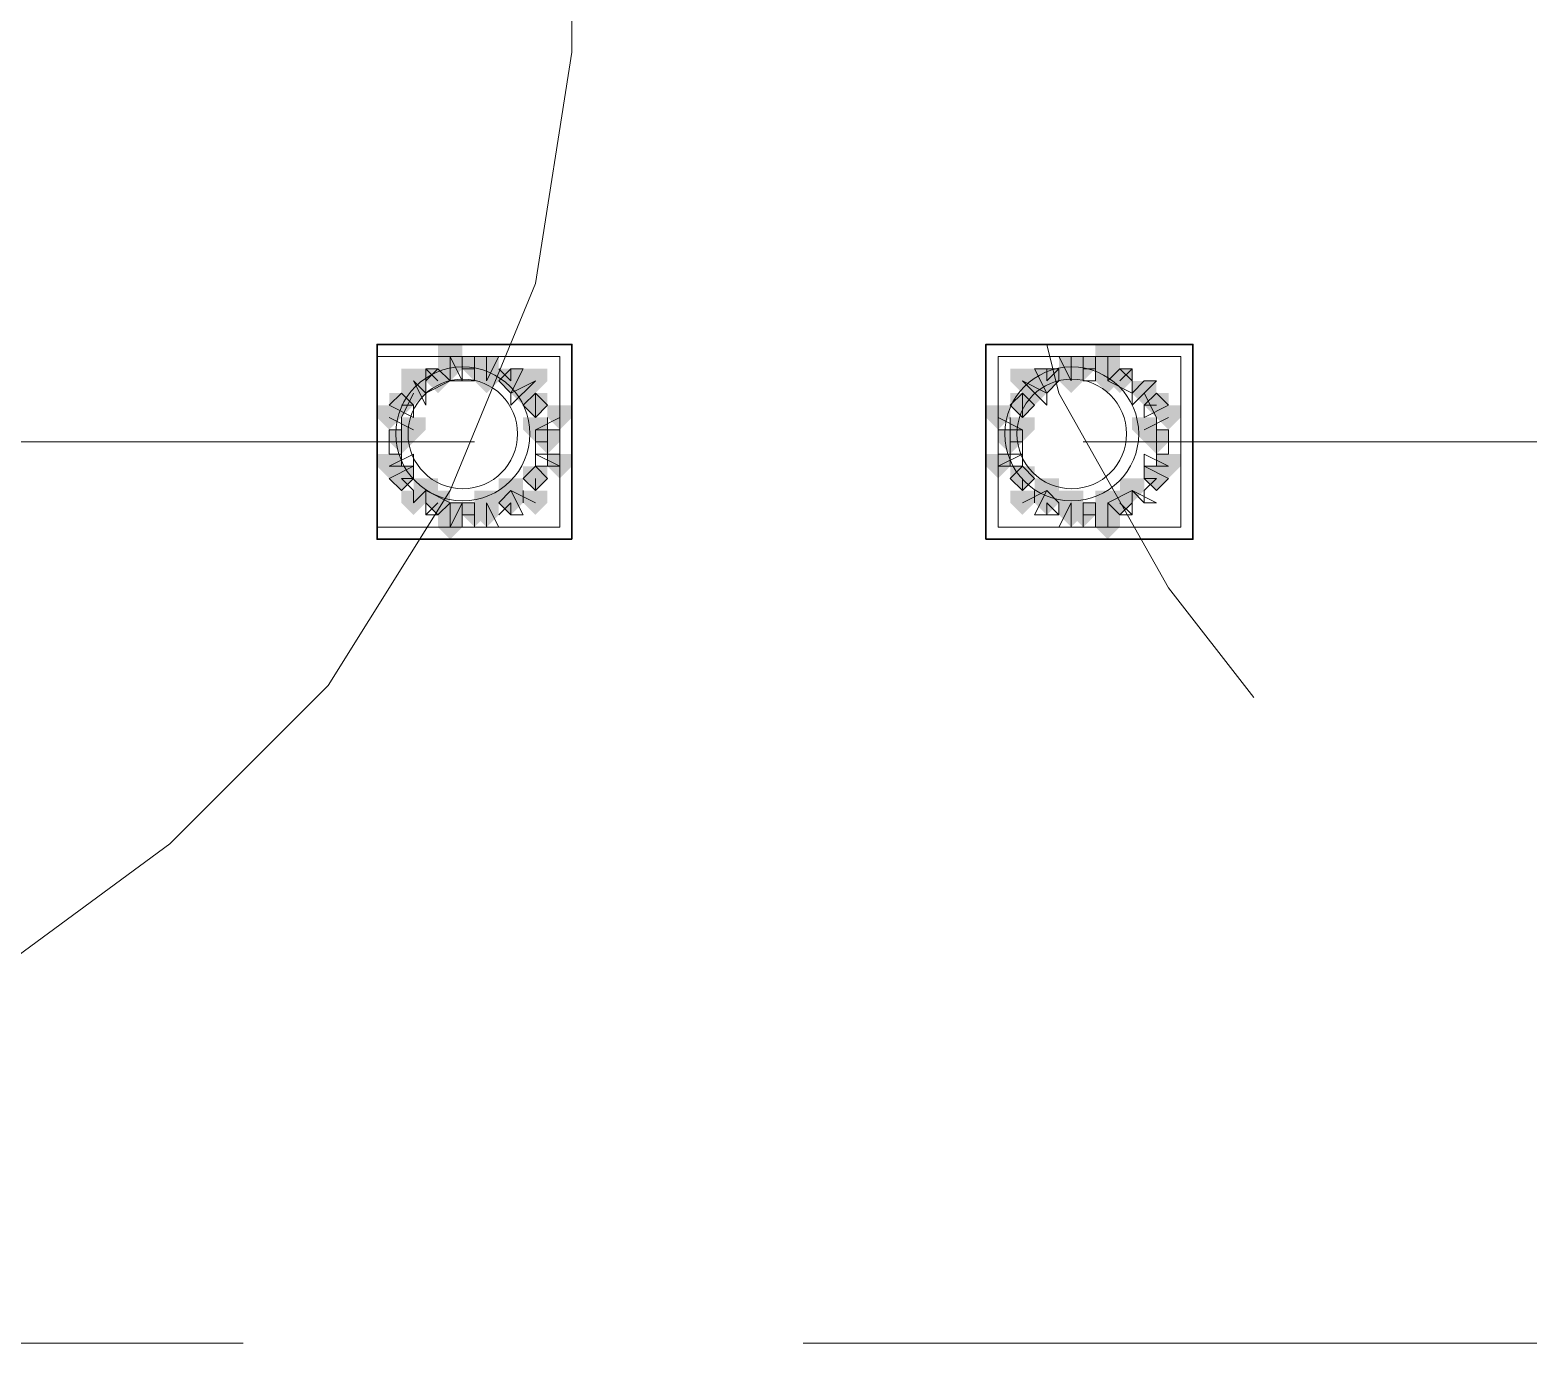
# Model space of a CAD drawing. Header units: millimetres. Extents: x 2315 to 4619, y 1334 to 1897.
# Drawn here: x 3937.27 to 3944.78, y 1534.67 to 1541.26 of the extents above; entities that cross this region are included whole.
import ezdxf

# ---------------------------------------------------------------- set-up
doc = ezdxf.new("R2010")
doc.units = ezdxf.units.MM
doc.linetypes.add('PDF_IMPORT', pattern=[1, 0.8, -0.2])
for name, color, linetype, true_color in [('PDF_10', 7, 'Continuous', 0x00b85c), ('PDF_AXIS', 7, 'Continuous', 0x00b85c), ('PDF_柱构件', 7, 'Continuous', 0x00b85c), ('PDF_转运站初步方案', 7, 'Continuous', 0x00b85c)]:
    doc.layers.add(name, color=color, linetype=linetype, true_color=true_color)
doc.layers.add('PDF_中心线层', color=1, linetype='Continuous')
doc.layers.add('PDF_粗实线层', color=7, linetype='Continuous')

msp = doc.modelspace()

# ---------------------------------------------------------------- hatches: boundary and pattern name
at = {"layer": 'PDF_10', "transparency": 33554559}
for points in [[(3939.4977, 1539.6195), (3939.4366, 1539.6195), (3939.4366, 1539.5584), (3939.4977, 1539.4974), (3939.5587, 1539.5584), (3939.5587, 1539.6195)], [(3939.4977, 1539.6195), (3939.4366, 1539.6195), (3939.4366, 1539.5584), (3939.4977, 1539.4974), (3939.5587, 1539.5584), (3939.5587, 1539.6195)], [(3942.5517, 1539.6195), (3942.4906, 1539.6195), (3942.4906, 1539.5584), (3942.5517, 1539.4974), (3942.6128, 1539.5584), (3942.6128, 1539.6195)], [(3942.5517, 1539.6195), (3942.4906, 1539.6195), (3942.4906, 1539.5584), (3942.5517, 1539.4974), (3942.6128, 1539.5584), (3942.6128, 1539.6195)], [(3939.3144, 1539.5584), (3939.2533, 1539.5584), (3939.2533, 1539.4974), (3939.3144, 1539.4363), (3939.3755, 1539.4974), (3939.3755, 1539.5584)], [(3939.3144, 1539.5584), (3939.2533, 1539.5584), (3939.2533, 1539.4974), (3939.3144, 1539.4363), (3939.3755, 1539.4974), (3939.3755, 1539.5584)], [(3939.6809, 1539.5584), (3939.6198, 1539.5584), (3939.6198, 1539.4974), (3939.6809, 1539.4363), (3939.742, 1539.4974), (3939.742, 1539.5584)], [(3939.6809, 1539.5584), (3939.6198, 1539.5584), (3939.6198, 1539.4974), (3939.6809, 1539.4363), (3939.742, 1539.4974), (3939.742, 1539.5584)], [(3942.3685, 1539.5584), (3942.3074, 1539.5584), (3942.3074, 1539.4974), (3942.3685, 1539.4363), (3942.4295, 1539.4974), (3942.4295, 1539.5584)], [(3942.3685, 1539.5584), (3942.3074, 1539.5584), (3942.3074, 1539.4974), (3942.3685, 1539.4363), (3942.4295, 1539.4974), (3942.4295, 1539.5584)], [(3942.735, 1539.5584), (3942.6739, 1539.5584), (3942.6739, 1539.4974), (3942.735, 1539.4363), (3942.796, 1539.4974), (3942.796, 1539.5584)], [(3942.735, 1539.5584), (3942.6739, 1539.5584), (3942.6739, 1539.4974), (3942.735, 1539.4363), (3942.796, 1539.4974), (3942.796, 1539.5584)], [(3939.1312, 1539.4363), (3939.0701, 1539.4363), (3939.0701, 1539.3752), (3939.1312, 1539.3141), (3939.1922, 1539.3752), (3939.1922, 1539.4363)], [(3939.1312, 1539.4363), (3939.0701, 1539.4363), (3939.0701, 1539.3752), (3939.1312, 1539.3141), (3939.1922, 1539.3752), (3939.1922, 1539.4363)], [(3939.8031, 1539.4363), (3939.742, 1539.4363), (3939.742, 1539.3752), (3939.8031, 1539.3141), (3939.8641, 1539.3752), (3939.8641, 1539.4363)], [(3939.8031, 1539.4363), (3939.742, 1539.4363), (3939.742, 1539.3752), (3939.8031, 1539.3141), (3939.8641, 1539.3752), (3939.8641, 1539.4363)], [(3939.8031, 1539.4363), (3939.742, 1539.4363), (3939.742, 1539.3752), (3939.8031, 1539.3141), (3939.8641, 1539.3752), (3939.8641, 1539.4363)], [(3942.2463, 1539.4363), (3942.1852, 1539.4363), (3942.1852, 1539.3752), (3942.2463, 1539.3141), (3942.3074, 1539.3752), (3942.3074, 1539.4363)], [(3942.2463, 1539.4363), (3942.1852, 1539.4363), (3942.1852, 1539.3752), (3942.2463, 1539.3141), (3942.3074, 1539.3752), (3942.3074, 1539.4363)], [(3942.2463, 1539.4363), (3942.1852, 1539.4363), (3942.1852, 1539.3752), (3942.2463, 1539.3141), (3942.3074, 1539.3752), (3942.3074, 1539.4363)], [(3942.9182, 1539.4363), (3942.8571, 1539.4363), (3942.8571, 1539.3752), (3942.9182, 1539.3141), (3942.9793, 1539.3752), (3942.9793, 1539.4363)], [(3942.9182, 1539.4363), (3942.8571, 1539.4363), (3942.8571, 1539.3752), (3942.9182, 1539.3141), (3942.9793, 1539.3752), (3942.9793, 1539.4363)], [(3939.1312, 1539.253), (3939.0701, 1539.253), (3939.0701, 1539.192), (3939.1312, 1539.1309), (3939.1922, 1539.192), (3939.1922, 1539.253)], [(3939.1312, 1539.253), (3939.0701, 1539.253), (3939.0701, 1539.192), (3939.1312, 1539.1309), (3939.1922, 1539.192), (3939.1922, 1539.253)], [(3939.8641, 1539.253), (3939.8031, 1539.253), (3939.8031, 1539.192), (3939.8641, 1539.1309), (3939.9252, 1539.192), (3939.9252, 1539.253)], [(3939.8641, 1539.253), (3939.8031, 1539.253), (3939.8031, 1539.192), (3939.8641, 1539.1309), (3939.9252, 1539.192), (3939.9252, 1539.253)], [(3942.1852, 1539.253), (3942.1241, 1539.253), (3942.1241, 1539.192), (3942.1852, 1539.1309), (3942.2463, 1539.192), (3942.2463, 1539.253)], [(3942.1852, 1539.253), (3942.1241, 1539.253), (3942.1241, 1539.192), (3942.1852, 1539.1309), (3942.2463, 1539.192), (3942.2463, 1539.253)], [(3942.9182, 1539.253), (3942.8571, 1539.253), (3942.8571, 1539.192), (3942.9182, 1539.1309), (3942.9793, 1539.192), (3942.9793, 1539.253)], [(3942.9182, 1539.253), (3942.8571, 1539.253), (3942.8571, 1539.192), (3942.9182, 1539.1309), (3942.9793, 1539.192), (3942.9793, 1539.253)], [(3939.1312, 1539.0698), (3939.0701, 1539.0698), (3939.0701, 1539.0087), (3939.1312, 1538.9476), (3939.1922, 1539.0087), (3939.1922, 1539.0698)], [(3939.1312, 1539.0698), (3939.0701, 1539.0698), (3939.0701, 1539.0087), (3939.1312, 1538.9476), (3939.1922, 1539.0087), (3939.1922, 1539.0698)], [(3939.8031, 1539.0698), (3939.742, 1539.0698), (3939.742, 1539.0087), (3939.8031, 1538.9476), (3939.8641, 1539.0087), (3939.8641, 1539.0698)], [(3939.8031, 1539.0698), (3939.742, 1539.0698), (3939.742, 1539.0087), (3939.8031, 1538.9476), (3939.8641, 1539.0087), (3939.8641, 1539.0698)], [(3939.8031, 1539.0698), (3939.742, 1539.0698), (3939.742, 1539.0087), (3939.8031, 1538.9476), (3939.8641, 1539.0087), (3939.8641, 1539.0698)], [(3942.2463, 1539.0698), (3942.1852, 1539.0698), (3942.1852, 1539.0087), (3942.2463, 1538.9476), (3942.3074, 1539.0087), (3942.3074, 1539.0698)], [(3942.2463, 1539.0698), (3942.1852, 1539.0698), (3942.1852, 1539.0087), (3942.2463, 1538.9476), (3942.3074, 1539.0087), (3942.3074, 1539.0698)], [(3942.2463, 1539.0698), (3942.1852, 1539.0698), (3942.1852, 1539.0087), (3942.2463, 1538.9476), (3942.3074, 1539.0087), (3942.3074, 1539.0698)], [(3942.9182, 1539.0698), (3942.8571, 1539.0698), (3942.8571, 1539.0087), (3942.9182, 1538.9476), (3942.9793, 1539.0087), (3942.9793, 1539.0698)], [(3942.9182, 1539.0698), (3942.8571, 1539.0698), (3942.8571, 1539.0087), (3942.9182, 1538.9476), (3942.9793, 1539.0087), (3942.9793, 1539.0698)], [(3939.3144, 1538.9476), (3939.2533, 1538.9476), (3939.2533, 1538.8866), (3939.3144, 1538.8255), (3939.3755, 1538.8866), (3939.3755, 1538.9476)], [(3939.3144, 1538.9476), (3939.2533, 1538.9476), (3939.2533, 1538.8866), (3939.3144, 1538.8255), (3939.3755, 1538.8866), (3939.3755, 1538.9476)], [(3939.6809, 1538.9476), (3939.6198, 1538.9476), (3939.6198, 1538.8866), (3939.6809, 1538.8255), (3939.742, 1538.8866), (3939.742, 1538.9476)], [(3939.6809, 1538.9476), (3939.6198, 1538.9476), (3939.6198, 1538.8866), (3939.6809, 1538.8255), (3939.742, 1538.8866), (3939.742, 1538.9476)], [(3942.3685, 1538.9476), (3942.3074, 1538.9476), (3942.3074, 1538.8866), (3942.3685, 1538.8255), (3942.4295, 1538.8866), (3942.4295, 1538.9476)], [(3942.3685, 1538.9476), (3942.3074, 1538.9476), (3942.3074, 1538.8866), (3942.3685, 1538.8255), (3942.4295, 1538.8866), (3942.4295, 1538.9476)], [(3942.735, 1538.9476), (3942.6739, 1538.9476), (3942.6739, 1538.8866), (3942.735, 1538.8255), (3942.796, 1538.8866), (3942.796, 1538.9476)], [(3942.735, 1538.9476), (3942.6739, 1538.9476), (3942.6739, 1538.8866), (3942.735, 1538.8255), (3942.796, 1538.8866), (3942.796, 1538.9476)], [(3939.4977, 1538.8866), (3939.4366, 1538.8866), (3939.4366, 1538.8255), (3939.4977, 1538.7644), (3939.5587, 1538.8255), (3939.5587, 1538.8866)], [(3939.4977, 1538.8866), (3939.4366, 1538.8866), (3939.4366, 1538.8255), (3939.4977, 1538.7644), (3939.5587, 1538.8255), (3939.5587, 1538.8866)], [(3942.5517, 1538.8866), (3942.4906, 1538.8866), (3942.4906, 1538.8255), (3942.5517, 1538.7644), (3942.6128, 1538.8255), (3942.6128, 1538.8866)], [(3942.5517, 1538.8866), (3942.4906, 1538.8866), (3942.4906, 1538.8255), (3942.5517, 1538.7644), (3942.6128, 1538.8255), (3942.6128, 1538.8866)]]:
    msp.add_hatch(color=6, dxfattribs=at).paths.add_polyline_path(points)
at = {"layer": 'PDF_柱构件', "transparency": 33554559}
for points in [[(3939.3755, 1539.6806), (3939.3144, 1539.6806), (3939.3144, 1539.6195), (3939.3755, 1539.5584), (3939.4366, 1539.6195), (3939.4366, 1539.6806)], [(3942.6739, 1539.6806), (3942.6128, 1539.6806), (3942.6128, 1539.6195), (3942.6739, 1539.5584), (3942.735, 1539.6195), (3942.735, 1539.6806)], [(3939.3755, 1539.6195), (3939.3144, 1539.6195), (3939.3144, 1539.5584), (3939.3755, 1539.4974), (3939.4366, 1539.5584), (3939.4366, 1539.6195)], [(3939.5587, 1539.6195), (3939.4977, 1539.6195), (3939.4977, 1539.5584), (3939.5587, 1539.4974), (3939.6198, 1539.5584), (3939.6198, 1539.6195)], [(3942.4906, 1539.6195), (3942.4295, 1539.6195), (3942.4295, 1539.5584), (3942.4906, 1539.4974), (3942.5517, 1539.5584), (3942.5517, 1539.6195)], [(3942.6739, 1539.6195), (3942.6128, 1539.6195), (3942.6128, 1539.5584), (3942.6739, 1539.4974), (3942.735, 1539.5584), (3942.735, 1539.6195)], [(3939.1922, 1539.5584), (3939.1312, 1539.5584), (3939.1312, 1539.4974), (3939.1922, 1539.4363), (3939.2533, 1539.4974), (3939.2533, 1539.5584)], [(3939.5587, 1539.5584), (3939.4977, 1539.5584), (3939.4977, 1539.4974), (3939.5587, 1539.4363), (3939.6198, 1539.4974), (3939.6198, 1539.5584)], [(3939.8031, 1539.5584), (3939.742, 1539.5584), (3939.742, 1539.4974), (3939.8031, 1539.4363), (3939.8641, 1539.4974), (3939.8641, 1539.5584)], [(3942.2463, 1539.5584), (3942.1852, 1539.5584), (3942.1852, 1539.4974), (3942.2463, 1539.4363), (3942.3074, 1539.4974), (3942.3074, 1539.5584)], [(3942.4906, 1539.5584), (3942.4295, 1539.5584), (3942.4295, 1539.4974), (3942.4906, 1539.4363), (3942.5517, 1539.4974), (3942.5517, 1539.5584)], [(3942.6739, 1539.5584), (3942.6128, 1539.5584), (3942.6128, 1539.4974), (3942.6739, 1539.4363), (3942.735, 1539.4974), (3942.735, 1539.5584)], [(3939.1922, 1539.4974), (3939.1312, 1539.4974), (3939.1312, 1539.4363), (3939.1922, 1539.3752), (3939.2533, 1539.4363), (3939.2533, 1539.4974)], [(3939.742, 1539.4974), (3939.6809, 1539.4974), (3939.6809, 1539.4363), (3939.742, 1539.3752), (3939.8031, 1539.4363), (3939.8031, 1539.4974)], [(3942.3074, 1539.4974), (3942.2463, 1539.4974), (3942.2463, 1539.4363), (3942.3074, 1539.3752), (3942.3685, 1539.4363), (3942.3685, 1539.4974)], [(3942.8571, 1539.4974), (3942.796, 1539.4974), (3942.796, 1539.4363), (3942.8571, 1539.3752), (3942.9182, 1539.4363), (3942.9182, 1539.4974)], [(3939.0701, 1539.3752), (3939.009, 1539.3752), (3939.009, 1539.3141), (3939.0701, 1539.253), (3939.1312, 1539.3141), (3939.1312, 1539.3752)], [(3939.9252, 1539.3752), (3939.8641, 1539.3752), (3939.8641, 1539.3141), (3939.9252, 1539.253), (3939.9863, 1539.3141), (3939.9863, 1539.3752)], [(3942.1241, 1539.3752), (3942.0631, 1539.3752), (3942.0631, 1539.3141), (3942.1241, 1539.253), (3942.1852, 1539.3141), (3942.1852, 1539.3752)], [(3942.9793, 1539.3752), (3942.9182, 1539.3752), (3942.9182, 1539.3141), (3942.9793, 1539.253), (3943.0404, 1539.3141), (3943.0404, 1539.3752)], [(3939.1922, 1539.3141), (3939.1312, 1539.3141), (3939.1312, 1539.253), (3939.1922, 1539.192), (3939.2533, 1539.253), (3939.2533, 1539.3141)], [(3939.8031, 1539.3141), (3939.742, 1539.3141), (3939.742, 1539.253), (3939.8031, 1539.192), (3939.8641, 1539.253), (3939.8641, 1539.3141)], [(3942.2463, 1539.3141), (3942.1852, 1539.3141), (3942.1852, 1539.253), (3942.2463, 1539.192), (3942.3074, 1539.253), (3942.3074, 1539.3141)], [(3942.8571, 1539.3141), (3942.796, 1539.3141), (3942.796, 1539.253), (3942.8571, 1539.192), (3942.9182, 1539.253), (3942.9182, 1539.3141)], [(3939.0701, 1539.1309), (3939.009, 1539.1309), (3939.009, 1539.0698), (3939.0701, 1539.0087), (3939.1312, 1539.0698), (3939.1312, 1539.1309)], [(3939.9252, 1539.1309), (3939.8641, 1539.1309), (3939.8641, 1539.0698), (3939.9252, 1539.0087), (3939.9863, 1539.0698), (3939.9863, 1539.1309)], [(3942.1241, 1539.1309), (3942.0631, 1539.1309), (3942.0631, 1539.0698), (3942.1241, 1539.0087), (3942.1852, 1539.0698), (3942.1852, 1539.1309)], [(3942.9793, 1539.1309), (3942.9182, 1539.1309), (3942.9182, 1539.0698), (3942.9793, 1539.0087), (3943.0404, 1539.0698), (3943.0404, 1539.1309)], [(3939.2533, 1539.0087), (3939.1922, 1539.0087), (3939.1922, 1538.9476), (3939.2533, 1538.8866), (3939.3144, 1538.9476), (3939.3144, 1539.0087)], [(3939.6809, 1539.0087), (3939.6198, 1539.0087), (3939.6198, 1538.9476), (3939.6809, 1538.8866), (3939.742, 1538.9476), (3939.742, 1539.0087)], [(3942.3685, 1539.0087), (3942.3074, 1539.0087), (3942.3074, 1538.9476), (3942.3685, 1538.8866), (3942.4295, 1538.9476), (3942.4295, 1539.0087)], [(3942.796, 1539.0087), (3942.735, 1539.0087), (3942.735, 1538.9476), (3942.796, 1538.8866), (3942.8571, 1538.9476), (3942.8571, 1539.0087)], [(3939.1922, 1538.9476), (3939.1312, 1538.9476), (3939.1312, 1538.8866), (3939.1922, 1538.8255), (3939.2533, 1538.8866), (3939.2533, 1538.9476)], [(3939.5587, 1538.9476), (3939.4977, 1538.9476), (3939.4977, 1538.8866), (3939.5587, 1538.8255), (3939.6198, 1538.8866), (3939.6198, 1538.9476)], [(3939.8031, 1538.9476), (3939.742, 1538.9476), (3939.742, 1538.8866), (3939.8031, 1538.8255), (3939.8641, 1538.8866), (3939.8641, 1538.9476)], [(3942.2463, 1538.9476), (3942.1852, 1538.9476), (3942.1852, 1538.8866), (3942.2463, 1538.8255), (3942.3074, 1538.8866), (3942.3074, 1538.9476)], [(3942.4906, 1538.9476), (3942.4295, 1538.9476), (3942.4295, 1538.8866), (3942.4906, 1538.8255), (3942.5517, 1538.8866), (3942.5517, 1538.9476)], [(3942.6739, 1538.9476), (3942.6128, 1538.9476), (3942.6128, 1538.8866), (3942.6739, 1538.8255), (3942.735, 1538.8866), (3942.735, 1538.9476)], [(3939.3755, 1538.8866), (3939.3144, 1538.8866), (3939.3144, 1538.8255), (3939.3755, 1538.7644), (3939.4366, 1538.8255), (3939.4366, 1538.8866)], [(3939.5587, 1538.8866), (3939.4977, 1538.8866), (3939.4977, 1538.8255), (3939.5587, 1538.7644), (3939.6198, 1538.8255), (3939.6198, 1538.8866)], [(3942.4906, 1538.8866), (3942.4295, 1538.8866), (3942.4295, 1538.8255), (3942.4906, 1538.7644), (3942.5517, 1538.8255), (3942.5517, 1538.8866)], [(3942.6739, 1538.8866), (3942.6128, 1538.8866), (3942.6128, 1538.8255), (3942.6739, 1538.7644), (3942.735, 1538.8255), (3942.735, 1538.8866)], [(3939.3755, 1538.8255), (3939.3144, 1538.8255), (3939.3144, 1538.7644), (3939.3755, 1538.7033), (3939.4366, 1538.7644), (3939.4366, 1538.8255)], [(3942.6739, 1538.8255), (3942.6128, 1538.8255), (3942.6128, 1538.7644), (3942.6739, 1538.7033), (3942.735, 1538.7644), (3942.735, 1538.8255)]]:
    msp.add_hatch(color=6, dxfattribs=at).paths.add_polyline_path(points)
at = {"layer": 'PDF_转运站初步方案', "transparency": 33554559}
for points in [[(3939.4977, 1539.6195), (3939.4366, 1539.6195), (3939.4366, 1539.5584), (3939.4977, 1539.4974), (3939.5587, 1539.5584), (3939.5587, 1539.6195)], [(3939.4977, 1539.6195), (3939.4366, 1539.6195), (3939.4366, 1539.5584), (3939.4977, 1539.4974), (3939.5587, 1539.5584), (3939.5587, 1539.6195)], [(3942.5517, 1539.6195), (3942.4906, 1539.6195), (3942.4906, 1539.5584), (3942.5517, 1539.4974), (3942.6128, 1539.5584), (3942.6128, 1539.6195)], [(3942.5517, 1539.6195), (3942.4906, 1539.6195), (3942.4906, 1539.5584), (3942.5517, 1539.4974), (3942.6128, 1539.5584), (3942.6128, 1539.6195)], [(3939.3144, 1539.5584), (3939.2533, 1539.5584), (3939.2533, 1539.4974), (3939.3144, 1539.4363), (3939.3755, 1539.4974), (3939.3755, 1539.5584)], [(3939.3144, 1539.5584), (3939.2533, 1539.5584), (3939.2533, 1539.4974), (3939.3144, 1539.4363), (3939.3755, 1539.4974), (3939.3755, 1539.5584)], [(3939.6809, 1539.5584), (3939.6198, 1539.5584), (3939.6198, 1539.4974), (3939.6809, 1539.4363), (3939.742, 1539.4974), (3939.742, 1539.5584)], [(3939.6809, 1539.5584), (3939.6198, 1539.5584), (3939.6198, 1539.4974), (3939.6809, 1539.4363), (3939.742, 1539.4974), (3939.742, 1539.5584)], [(3942.3685, 1539.5584), (3942.3074, 1539.5584), (3942.3074, 1539.4974), (3942.3685, 1539.4363), (3942.4295, 1539.4974), (3942.4295, 1539.5584)], [(3942.3685, 1539.5584), (3942.3074, 1539.5584), (3942.3074, 1539.4974), (3942.3685, 1539.4363), (3942.4295, 1539.4974), (3942.4295, 1539.5584)], [(3942.735, 1539.5584), (3942.6739, 1539.5584), (3942.6739, 1539.4974), (3942.735, 1539.4363), (3942.796, 1539.4974), (3942.796, 1539.5584)], [(3942.735, 1539.5584), (3942.6739, 1539.5584), (3942.6739, 1539.4974), (3942.735, 1539.4363), (3942.796, 1539.4974), (3942.796, 1539.5584)], [(3939.1312, 1539.4363), (3939.0701, 1539.4363), (3939.0701, 1539.3752), (3939.1312, 1539.3141), (3939.1922, 1539.3752), (3939.1922, 1539.4363)], [(3939.1312, 1539.4363), (3939.0701, 1539.4363), (3939.0701, 1539.3752), (3939.1312, 1539.3141), (3939.1922, 1539.3752), (3939.1922, 1539.4363)], [(3939.8031, 1539.4363), (3939.742, 1539.4363), (3939.742, 1539.3752), (3939.8031, 1539.3141), (3939.8641, 1539.3752), (3939.8641, 1539.4363)], [(3939.8031, 1539.4363), (3939.742, 1539.4363), (3939.742, 1539.3752), (3939.8031, 1539.3141), (3939.8641, 1539.3752), (3939.8641, 1539.4363)], [(3942.2463, 1539.4363), (3942.1852, 1539.4363), (3942.1852, 1539.3752), (3942.2463, 1539.3141), (3942.3074, 1539.3752), (3942.3074, 1539.4363)], [(3942.2463, 1539.4363), (3942.1852, 1539.4363), (3942.1852, 1539.3752), (3942.2463, 1539.3141), (3942.3074, 1539.3752), (3942.3074, 1539.4363)], [(3942.9182, 1539.4363), (3942.8571, 1539.4363), (3942.8571, 1539.3752), (3942.9182, 1539.3141), (3942.9793, 1539.3752), (3942.9793, 1539.4363)], [(3942.9182, 1539.4363), (3942.8571, 1539.4363), (3942.8571, 1539.3752), (3942.9182, 1539.3141), (3942.9793, 1539.3752), (3942.9793, 1539.4363)], [(3939.1312, 1539.253), (3939.0701, 1539.253), (3939.0701, 1539.192), (3939.1312, 1539.1309), (3939.1922, 1539.192), (3939.1922, 1539.253)], [(3939.1312, 1539.253), (3939.0701, 1539.253), (3939.0701, 1539.192), (3939.1312, 1539.1309), (3939.1922, 1539.192), (3939.1922, 1539.253)], [(3939.8641, 1539.253), (3939.8031, 1539.253), (3939.8031, 1539.192), (3939.8641, 1539.1309), (3939.9252, 1539.192), (3939.9252, 1539.253)], [(3939.8641, 1539.253), (3939.8031, 1539.253), (3939.8031, 1539.192), (3939.8641, 1539.1309), (3939.9252, 1539.192), (3939.9252, 1539.253)], [(3942.1852, 1539.253), (3942.1241, 1539.253), (3942.1241, 1539.192), (3942.1852, 1539.1309), (3942.2463, 1539.192), (3942.2463, 1539.253)], [(3942.1852, 1539.253), (3942.1241, 1539.253), (3942.1241, 1539.192), (3942.1852, 1539.1309), (3942.2463, 1539.192), (3942.2463, 1539.253)], [(3942.9182, 1539.253), (3942.8571, 1539.253), (3942.8571, 1539.192), (3942.9182, 1539.1309), (3942.9793, 1539.192), (3942.9793, 1539.253)], [(3942.9182, 1539.253), (3942.8571, 1539.253), (3942.8571, 1539.192), (3942.9182, 1539.1309), (3942.9793, 1539.192), (3942.9793, 1539.253)], [(3939.1312, 1539.0698), (3939.0701, 1539.0698), (3939.0701, 1539.0087), (3939.1312, 1538.9476), (3939.1922, 1539.0087), (3939.1922, 1539.0698)], [(3939.1312, 1539.0698), (3939.0701, 1539.0698), (3939.0701, 1539.0087), (3939.1312, 1538.9476), (3939.1922, 1539.0087), (3939.1922, 1539.0698)], [(3939.8031, 1539.0698), (3939.742, 1539.0698), (3939.742, 1539.0087), (3939.8031, 1538.9476), (3939.8641, 1539.0087), (3939.8641, 1539.0698)], [(3939.8031, 1539.0698), (3939.742, 1539.0698), (3939.742, 1539.0087), (3939.8031, 1538.9476), (3939.8641, 1539.0087), (3939.8641, 1539.0698)], [(3942.2463, 1539.0698), (3942.1852, 1539.0698), (3942.1852, 1539.0087), (3942.2463, 1538.9476), (3942.3074, 1539.0087), (3942.3074, 1539.0698)], [(3942.2463, 1539.0698), (3942.1852, 1539.0698), (3942.1852, 1539.0087), (3942.2463, 1538.9476), (3942.3074, 1539.0087), (3942.3074, 1539.0698)], [(3942.9182, 1539.0698), (3942.8571, 1539.0698), (3942.8571, 1539.0087), (3942.9182, 1538.9476), (3942.9793, 1539.0087), (3942.9793, 1539.0698)], [(3942.9182, 1539.0698), (3942.8571, 1539.0698), (3942.8571, 1539.0087), (3942.9182, 1538.9476), (3942.9793, 1539.0087), (3942.9793, 1539.0698)], [(3939.3144, 1538.9476), (3939.2533, 1538.9476), (3939.2533, 1538.8866), (3939.3144, 1538.8255), (3939.3755, 1538.8866), (3939.3755, 1538.9476)], [(3939.3144, 1538.9476), (3939.2533, 1538.9476), (3939.2533, 1538.8866), (3939.3144, 1538.8255), (3939.3755, 1538.8866), (3939.3755, 1538.9476)], [(3939.6809, 1538.9476), (3939.6198, 1538.9476), (3939.6198, 1538.8866), (3939.6809, 1538.8255), (3939.742, 1538.8866), (3939.742, 1538.9476)], [(3939.6809, 1538.9476), (3939.6198, 1538.9476), (3939.6198, 1538.8866), (3939.6809, 1538.8255), (3939.742, 1538.8866), (3939.742, 1538.9476)], [(3942.3685, 1538.9476), (3942.3074, 1538.9476), (3942.3074, 1538.8866), (3942.3685, 1538.8255), (3942.4295, 1538.8866), (3942.4295, 1538.9476)], [(3942.3685, 1538.9476), (3942.3074, 1538.9476), (3942.3074, 1538.8866), (3942.3685, 1538.8255), (3942.4295, 1538.8866), (3942.4295, 1538.9476)], [(3942.735, 1538.9476), (3942.6739, 1538.9476), (3942.6739, 1538.8866), (3942.735, 1538.8255), (3942.796, 1538.8866), (3942.796, 1538.9476)], [(3942.735, 1538.9476), (3942.6739, 1538.9476), (3942.6739, 1538.8866), (3942.735, 1538.8255), (3942.796, 1538.8866), (3942.796, 1538.9476)], [(3939.4977, 1538.8866), (3939.4366, 1538.8866), (3939.4366, 1538.8255), (3939.4977, 1538.7644), (3939.5587, 1538.8255), (3939.5587, 1538.8866)], [(3939.4977, 1538.8866), (3939.4366, 1538.8866), (3939.4366, 1538.8255), (3939.4977, 1538.7644), (3939.5587, 1538.8255), (3939.5587, 1538.8866)], [(3942.5517, 1538.8866), (3942.4906, 1538.8866), (3942.4906, 1538.8255), (3942.5517, 1538.7644), (3942.6128, 1538.8255), (3942.6128, 1538.8866)], [(3942.5517, 1538.8866), (3942.4906, 1538.8866), (3942.4906, 1538.8255), (3942.5517, 1538.7644), (3942.6128, 1538.8255), (3942.6128, 1538.8866)]]:
    msp.add_hatch(color=6, dxfattribs=at).paths.add_polyline_path(points)

# ---------------------------------------------------------------- linework, layer by layer
at = {"layer": 'PDF_10', "color": 6, "lineweight": 18}
for points in [[(3939.4366, 1539.5584), (3939.4977, 1539.5584), (3939.4977, 1539.6195)], [(3942.6128, 1539.5584), (3942.5517, 1539.5584), (3942.5517, 1539.6195)], [(3939.2533, 1539.4974), (3939.3144, 1539.5584)], [(3939.3144, 1539.4974), (3939.2533, 1539.5584)], [(3939.6198, 1539.5584), (3939.6809, 1539.4974), (3939.6809, 1539.5584)], [(3942.4295, 1539.5584), (3942.3685, 1539.4974), (3942.3685, 1539.5584)], [(3942.796, 1539.4974), (3942.735, 1539.5584)], [(3942.735, 1539.4974), (3942.796, 1539.5584)], [(3939.1312, 1539.3141), (3939.1922, 1539.4363)], [(3939.8031, 1539.4363), (3939.8031, 1539.3141)], [(3942.2463, 1539.4363), (3942.2463, 1539.3141)], [(3942.9182, 1539.3141), (3942.8571, 1539.4363)], [(3939.1922, 1539.3752), (3939.1312, 1539.3752)], [(3942.8571, 1539.3752), (3942.9182, 1539.3752)], [(3939.1312, 1539.1309), (3939.1312, 1539.253)], [(3939.8641, 1539.253), (3939.8641, 1539.1309)], [(3942.1852, 1539.253), (3942.1852, 1539.1309)], [(3942.9182, 1539.1309), (3942.9182, 1539.253)], [(3939.1312, 1539.192), (3939.0701, 1539.192)], [(3939.8031, 1539.192), (3939.8641, 1539.192)], [(3942.2463, 1539.192), (3942.1852, 1539.192)], [(3942.9182, 1539.192), (3942.9793, 1539.192)], [(3939.1922, 1538.9476), (3939.1312, 1539.0087), (3939.1922, 1539.0087)], [(3939.8031, 1539.0087), (3939.8031, 1538.9476)], [(3942.2463, 1539.0087), (3942.2463, 1538.9476)], [(3942.8571, 1538.9476), (3942.9182, 1539.0087), (3942.8571, 1539.0087)], [(3939.3144, 1538.8255), (3939.2533, 1538.8866)], [(3939.3144, 1538.8866), (3939.2533, 1538.8255)], [(3939.6809, 1538.8255), (3939.6809, 1538.8866), (3939.6198, 1538.8255)], [(3942.3685, 1538.8255), (3942.3685, 1538.8866), (3942.4295, 1538.8255)], [(3942.735, 1538.8255), (3942.796, 1538.8866)], [(3942.735, 1538.8866), (3942.796, 1538.8255)], [(3939.4977, 1538.7644), (3939.4977, 1538.8255), (3939.4366, 1538.8255)], [(3942.5517, 1538.7644), (3942.5517, 1538.8255), (3942.6128, 1538.8255)]]:
    msp.add_lwpolyline(points, dxfattribs=at)
at = {"layer": 'PDF_AXIS', "color": 6, "lineweight": 18}
for points in [[(3939.9252, 1538.7644), (3939.9252, 1539.6195), (3939.009, 1539.6195), (3939.009, 1538.7644)], [(3942.1241, 1538.7644), (3942.1241, 1539.6195), (3943.0404, 1539.6195), (3943.0404, 1538.7644)]]:
    msp.add_lwpolyline(points, close=True, dxfattribs=at)
at = {"layer": 'PDF_中心线层', "color": 5, "linetype": 'PDF_IMPORT', "lineweight": 18, "ltscale": 14.048656}
msp.add_lwpolyline([(3913.0495, 1534.672), (3983.0485, 1534.672), (3983.0485, 1561.6698), (3913.0495, 1561.6698), (3913.0495, 1534.672)], dxfattribs=at)
at = {"layer": 'PDF_中心线层', "color": 6, "lineweight": 18}
for points in [[(3939.9863, 1541.6352), (3939.9863, 1541.1466), (3939.8031, 1539.986), (3939.3755, 1538.9476), (3938.7647, 1537.9703), (3937.9706, 1537.1763), (3937.0544, 1536.5044), (3936.016, 1536.0157), (3934.8555, 1535.7714), (3933.756, 1535.7103), (3932.5955, 1535.8325), (3931.5571, 1536.2601), (3931.0074, 1536.5655)], [(3943.4068, 1537.9093), (3942.9793, 1538.459), (3942.4295, 1539.4363), (3942.3685, 1539.6806)], [(3939.4977, 1539.192), (3928.5641, 1539.192)], [(3953.4852, 1539.192), (3942.5517, 1539.192)]]:
    msp.add_lwpolyline(points, dxfattribs=at)
at = {"layer": 'PDF_柱构件', "color": 6, "lineweight": 18}
for points in [[(3939.3755, 1539.6195), (3939.3755, 1539.4974), (3939.4366, 1539.4974)], [(3939.4366, 1539.4974), (3939.4977, 1539.4974), (3939.4977, 1539.6195), (3939.4366, 1539.6195)], [(3939.5587, 1539.6195), (3939.5587, 1539.4974), (3939.6198, 1539.6195)], [(3942.4906, 1539.6195), (3942.4906, 1539.4974), (3942.4295, 1539.6195)], [(3942.6128, 1539.4974), (3942.5517, 1539.4974), (3942.5517, 1539.6195), (3942.6128, 1539.6195)], [(3942.6739, 1539.6195), (3942.6739, 1539.4974)], [(3939.2533, 1539.4363), (3939.3755, 1539.4974), (3939.3144, 1539.5584), (3939.2533, 1539.5584)], [(3939.6198, 1539.4974), (3939.6809, 1539.4363), (3939.742, 1539.5584), (3939.6809, 1539.5584)], [(3942.4295, 1539.4974), (3942.3685, 1539.4363), (3942.3074, 1539.5584), (3942.4295, 1539.5584)], [(3942.796, 1539.4363), (3942.6739, 1539.4974), (3942.735, 1539.5584), (3942.796, 1539.5584)], [(3939.1922, 1539.3141), (3939.1922, 1539.3752), (3939.1312, 1539.4363), (3939.0701, 1539.3752)], [(3939.1922, 1539.4974), (3939.2533, 1539.3752), (3939.2533, 1539.4363)], [(3939.8031, 1539.4974), (3939.6809, 1539.4363), (3939.6809, 1539.3752)], [(3939.742, 1539.3752), (3939.8031, 1539.3141), (3939.8641, 1539.3752), (3939.8031, 1539.4363)], [(3942.3074, 1539.3752), (3942.2463, 1539.3141), (3942.1852, 1539.3752), (3942.2463, 1539.4363)], [(3942.2463, 1539.4974), (3942.3685, 1539.4363), (3942.3685, 1539.3752)], [(3942.9182, 1539.4974), (3942.796, 1539.3752), (3942.796, 1539.4363), (3942.8571, 1539.4974)], [(3942.8571, 1539.3141), (3942.8571, 1539.3752), (3942.9182, 1539.4363), (3942.9793, 1539.3752)], [(3939.0701, 1539.3141), (3939.1922, 1539.253)], [(3939.9252, 1539.3141), (3939.8031, 1539.253)], [(3942.1241, 1539.3141), (3942.2463, 1539.253)], [(3942.9793, 1539.3141), (3942.8571, 1539.253)], [(3939.1312, 1539.1309), (3939.1312, 1539.253), (3939.0701, 1539.253), (3939.0701, 1539.1309)], [(3939.8031, 1539.253), (3939.8031, 1539.1309), (3939.9252, 1539.1309), (3939.9252, 1539.253)], [(3942.2463, 1539.253), (3942.2463, 1539.1309), (3942.1241, 1539.1309), (3942.1241, 1539.253)], [(3942.9182, 1539.1309), (3942.9182, 1539.253), (3942.9793, 1539.253), (3942.9793, 1539.1309)], [(3939.0701, 1539.0698), (3939.1922, 1539.0698), (3939.1922, 1539.1309)], [(3939.9252, 1539.0698), (3939.8031, 1539.1309), (3939.8031, 1539.0698)], [(3942.1241, 1539.0698), (3942.2463, 1539.1309), (3942.2463, 1539.0698)], [(3942.9793, 1539.0698), (3942.8571, 1539.0698), (3942.8571, 1539.1309)], [(3939.1922, 1539.0087), (3939.1922, 1539.0698), (3939.0701, 1539.0087), (3939.1312, 1538.9476)], [(3939.8031, 1539.0698), (3939.742, 1539.0087), (3939.8031, 1538.9476), (3939.8641, 1539.0087)], [(3942.2463, 1539.0698), (3942.3074, 1539.0087), (3942.2463, 1538.9476), (3942.1852, 1539.0087)], [(3942.8571, 1539.0087), (3942.8571, 1539.0698), (3942.9793, 1539.0087), (3942.9182, 1538.9476)], [(3939.1922, 1538.8866), (3939.2533, 1538.9476)], [(3939.3755, 1538.8866), (3939.2533, 1538.9476), (3939.2533, 1538.8255), (3939.3144, 1538.8255)], [(3939.6809, 1538.9476), (3939.6198, 1538.8866), (3939.6809, 1538.8255), (3939.742, 1538.8255)], [(3939.8031, 1538.8866), (3939.6809, 1538.9476)], [(3942.2463, 1538.8866), (3942.3685, 1538.9476)], [(3942.3685, 1538.9476), (3942.4295, 1538.8866), (3942.4295, 1538.8255), (3942.3074, 1538.8255)], [(3942.6739, 1538.8866), (3942.796, 1538.9476), (3942.796, 1538.8255), (3942.735, 1538.8255)], [(3939.3755, 1538.7644), (3939.4366, 1538.8866), (3939.3755, 1538.8866)], [(3939.4977, 1538.8866), (3939.4366, 1538.8866), (3939.4366, 1538.7644), (3939.4977, 1538.7644)], [(3939.6198, 1538.7644), (3939.5587, 1538.8866), (3939.5587, 1538.7644)], [(3942.4295, 1538.7644), (3942.4906, 1538.8866), (3942.4906, 1538.7644)], [(3942.5517, 1538.8866), (3942.6128, 1538.8866), (3942.6128, 1538.7644), (3942.5517, 1538.7644)], [(3942.6739, 1538.7644), (3942.6739, 1538.8866)]]:
    msp.add_lwpolyline(points, close=True, dxfattribs=at)
for points in [[(3939.1312, 1539.253), (3939.1312, 1539.3141)], [(3939.8641, 1539.3141), (3939.8641, 1539.253)], [(3942.1852, 1539.3141), (3942.1852, 1539.253)], [(3942.9182, 1539.253), (3942.9182, 1539.3141)], [(3939.1312, 1539.0698), (3939.1312, 1539.1309)], [(3939.8641, 1539.1309), (3939.8641, 1539.0698)], [(3942.1852, 1539.1309), (3942.1852, 1539.0698)], [(3942.9182, 1539.0698), (3942.9182, 1539.1309)], [(3939.1922, 1538.8866), (3939.1922, 1538.9476)], [(3939.742, 1538.9476), (3939.742, 1538.8866)], [(3942.3074, 1538.9476), (3942.3074, 1538.8866)], [(3942.8571, 1538.8866), (3942.796, 1538.9476), (3942.9182, 1538.8866), (3942.8571, 1538.8866), (3942.8571, 1538.9476)]]:
    msp.add_lwpolyline(points, dxfattribs=at)
at = {"layer": 'PDF_粗实线层', "color": 6, "lineweight": 35}
for points in [[(3939.9863, 1538.7033), (3939.9863, 1539.6806), (3939.009, 1539.6806), (3939.009, 1538.7033)], [(3942.0631, 1538.7033), (3942.0631, 1539.6806), (3943.1014, 1539.6806), (3943.1014, 1538.7033)]]:
    msp.add_lwpolyline(points, close=True, dxfattribs=at)
at = {"layer": 'PDF_转运站初步方案', "color": 6, "lineweight": 18}
for centre, radius in [((3939.4393, 1539.2318), 0.3359), ((3939.4393, 1539.2318), 0.2749), ((3942.4935, 1539.2318), 0.3359), ((3942.4935, 1539.2318), 0.2749)]:
    msp.add_circle(centre, radius, dxfattribs=at)

doc.saveas('drawing.dxf')
